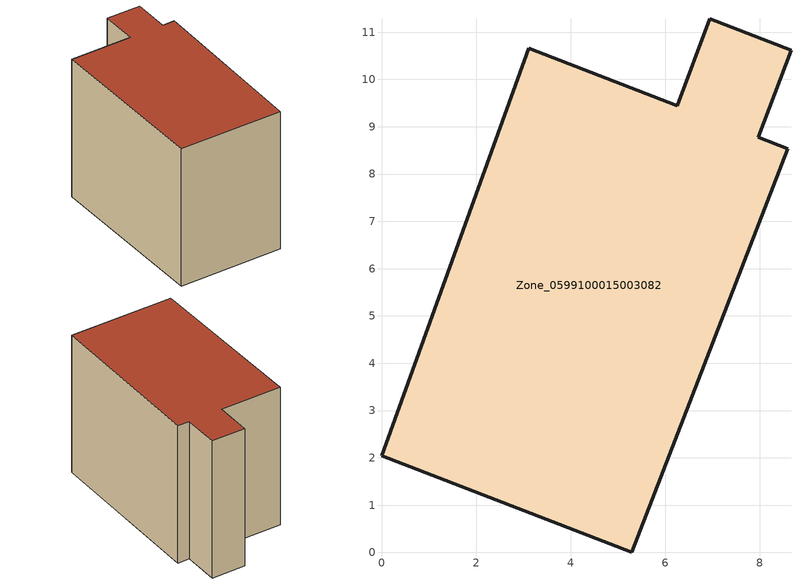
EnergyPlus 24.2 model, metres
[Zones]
Zone_0599100015003082
 floor ground (C_G): 8.59,8.54 5.29,0 0,2.04 3.12,10.66 6.25,9.45 6.94,11.29 8.66,10.62 7.97,8.78 z0.8
 wall outside (C_F): 7.97,8.78 8.66,10.62 6.94,11.29 6.25,9.45 3.12,10.66 0,2.04 5.29,0 8.59,8.54 7.97,8.78 z0.8:8.77
 roof outside (C_R): 5.29,0 8.59,8.54 7.97,8.78 8.66,10.62 6.94,11.29 6.25,9.45 3.12,10.66 0,2.04 z8.77
[BUILDING]
Pand.0599100015003082: North Axis=0; Terrain=City; Loads Convergence Tolerance Value=0.04; Temperature Convergence Tolerance Value=0.4; Solar Distribution=FullExterior; Maximum Number of Warmup Days=25; Minimum Number of Warmup Days=1
[Site:Location]
Rotterdam.The.Hague.AP_ZH_NLD Design_Conditions: Latitude=51.96; Longitude=4.45; Time Zone=1; Elevation=-4.5
[SITE:GROUNDTEMPERATURE:BUILDINGSURFACE]
18, 18, 18, 18, 18, 18, 18, 18, 18, 18, 18, 18
[MATERIAL] Thermal Absorptance=0.9; Solar Absorptance=0.7; Visible Absorptance=0.7
Name | Roughness | Thickness | Conductivity | Density | Specific Heat
G.TI.1965-1974 | MediumSmooth | 0.15 | 0.882353 | 540 | 1210
F.TI.1965-1974 | Rough | 0.3 | 0.697674 | 1920 | 840
R.TI.1965-1974 | MediumRough | 0.2 | 0.232558 | 1500 | 1000
[CONSTRUCTION]
C_G: G.TI.1965-1974
C_F: F.TI.1965-1974
C_R: R.TI.1965-1974
[ZONE]
Zone_0599100015003082: Type=1; Multiplier=1; Ceiling Height=Autocalculate; Volume=Autocalculate; Floor Area=autocalculate; Part of Total Floor Area=Yes
[ZONEINFILTRATION:DESIGNFLOWRATE]
Infil_Zone_0599100015003082: Zone or ZoneList or Space or SpaceList=Zone_0599100015003082; Schedule=AlwaysOn; Design Flow Rate Calculation Method=Flow/Area; Flow Rate per Floor Area=0.003; Constant Term Coefficient=1; Temperature Term Coefficient=0; Velocity Term Coefficient=0; Velocity Squared Term Coefficient=0
[HVACTEMPLATE:ZONE:IDEALLOADSAIRSYSTEM]
Zone_0599100015003082: Maximum Heating Supply Air Temperature=50; Minimum Cooling Supply Air Temperature=13; Maximum Heating Supply Air Humidity Ratio=0.0156; Minimum Cooling Supply Air Humidity Ratio=0.0077; Heating Limit=NoLimit; Cooling Limit=NoLimit; Dehumidification Control Type=ConstantSensibleHeatRatio; Cooling Sensible Heat Ratio=0.7; Dehumidification Setpoint=60; Humidification Control Type=None; Humidification Setpoint=30; Outdoor Air Method=None; Outdoor Air Flow Rate per Person=0.00944; Outdoor Air Flow Rate per Zone Floor Area=0; Outdoor Air Flow Rate per Zone=0; Demand Controlled Ventilation Type=None; Outdoor Air Economizer Type=NoEconomizer; Heat Recovery Type=None; Sensible Heat Recovery Effectiveness=0.7; Latent Heat Recovery Effectiveness=0.65
[ZONECONTROL:THERMOSTAT]
ThermostatControl_Zone_0599100015003082: Zone or ZoneList=Zone_0599100015003082; Control Type Schedule=DualSetpointControlType; Control 1=Thermostat_Zone_0599100015003082; Temperature Difference Between Cutout And Setpoint=0
[THERMOSTATSETPOINT:DUALSETPOINT]
Thermostat_Zone_0599100015003082: Heating Setpoint Temperature Schedule=HeatingSetpoint_Zone_0599100015003082; Cooling Setpoint Temperature Schedule=CoolingSetpoint_Zone_0599100015003082
[SCHEDULE:COMPACT]
HeatingSetpoint_Zone_0599100015003082: Through: 12/31, For: AllDays, Until: 24:00, 21
CoolingSetpoint_Zone_0599100015003082: Through: 12/31, For: AllDays, Until: 24:00, 24
DualSetpointControlType: Through: 12/31, For: AllDays, Until: 24:00, 4
AlwaysOn: Through: 12/31, For: AllDays, Until: 24:00, 1
